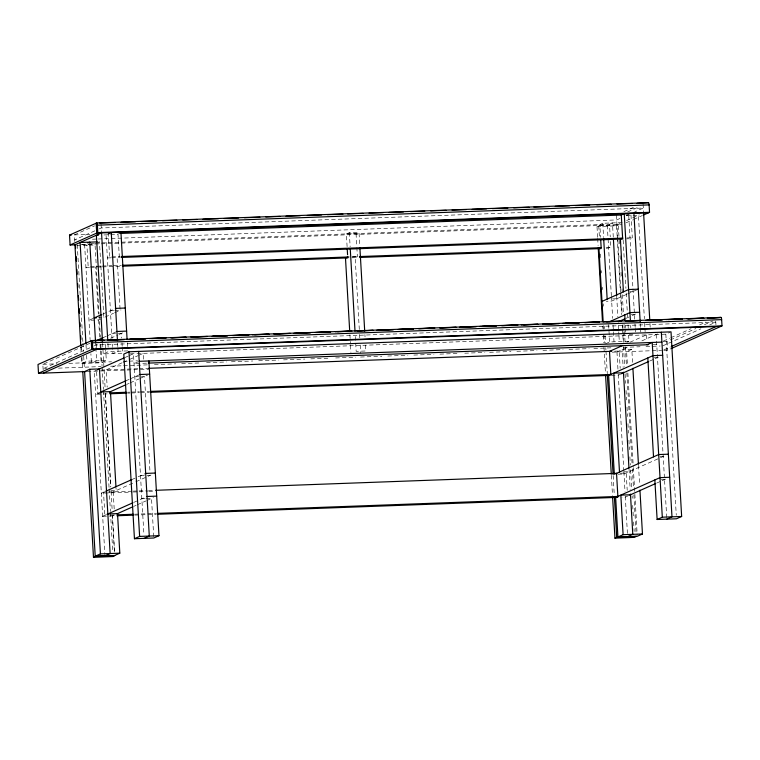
<?xml version="1.0" encoding="UTF-8"?>
<svg xmlns="http://www.w3.org/2000/svg" width="760" height="760" viewBox="0 0 760 760"><rect width="100%" height="100%" fill="white"/><g stroke="black" fill="none" stroke-linecap="round" stroke-linejoin="round"><path stroke-width="0.57" stroke-dasharray="3.8 2.85" d="M597.616 237.272L596.999 226.603L598.747 225.634L618.298 224.827L619.125 239.039M596.999 226.603L616.55 225.796L618.298 224.827M74.736 241.509L74.356 234.916L94.591 225.881M94.876 230.831L74.641 239.856L78.204 239.732M99.142 228.921L101.27 227.971L643.311 208.05L634.79 211.85M111.236 232.56L106.058 234.878L112.024 338.438M97.489 242.668L99.465 241.784L103.835 317.613M97.831 266.18L95.618 267.168L98.325 314.06M93.243 318.373L88.977 320.273L98.657 319.922L103.987 317.547M102.837 314.089L115.624 308.389M105.051 317.072L113.582 313.262M114.646 312.787L121.039 309.928M43.158 369.806L42.836 364.306L90.744 342.922M103.103 337.649L106.295 336.224M107.359 335.749L116.936 331.474M110.646 338.248L118.104 334.913M119.177 334.438L123.509 332.5M89.936 347.795L43.092 368.704L46.645 368.572M94.192 345.895L96.32 344.945L715.797 322.164L709.413 325.023M347.101 246.667L346.37 233.966L349.334 232.645L359.005 232.294L359.822 246.392M346.37 233.966L356.05 233.614L359.005 232.294M81.434 357.618L81.776 363.498L86.944 361.18L106.305 360.468L105.706 349.999M81.776 363.498L101.127 362.786L106.305 360.468M98.42 369.379L94.287 371.231L104.889 554.677M125.02 357.513L128.184 356.098M129.238 355.623L133.465 353.733L143.925 534.869M356.849 247.465L357.38 256.69L355.167 257.688L359.319 329.688M122.027 362.815L106.181 369.882L107.179 387.191M123.082 362.339L128.364 359.983M129.418 359.508L137.864 355.737M138.918 355.272L143.146 353.381L143.526 359.974M138.177 361.779L134.035 363.631L147.079 363.147M100.785 391.998L95.627 394.307L108.661 393.822M125.922 380.779L129.171 379.325M130.245 378.851L138.938 374.965M126.958 384.275L129.124 383.315M130.207 382.831L138.843 378.974M139.925 378.49L147.582 375.07M623.856 211.66L634.505 206.9M627.627 211.954L638.276 207.204M622.145 222.566L602.784 223.278L599.83 224.599L600.561 237.291M619.875 218.509L616.683 219.934L98.363 238.991M626.269 215.65L628.396 214.7M616.968 224.874L620.16 223.45M626.553 220.6L639.331 214.89M626.069 222.794L632.453 219.944M633.526 219.469L642.038 215.669M610.508 241.547L610.841 247.323L606.252 248.397M634.714 319.219L628.739 215.659L630.952 214.671L632.292 237.747L630.068 238.735L626.515 238.868M104.424 491.825L101.317 493.211L132.155 492.072M131.632 479.683L137.028 477.27M138.111 476.786L145.673 473.413M111.007 492.85L134.824 482.22M135.907 481.735L151.031 474.99M102.647 516.297L107.853 513.969M134.035 502.274L147.003 496.489M114.427 515.005L112.356 515.926L114.437 551.997M133.998 506.264L136.154 505.295M137.237 504.82L145.882 500.954M146.965 500.479L153.444 497.581M626.572 294.405L611.658 301.065L606.281 301.264M627.636 293.93L637.25 289.636M625.774 318.44L631.094 316.055M632.158 315.58L636.51 313.642M605.492 343.815L609.625 341.971L628.986 341.259L628.644 335.378M626.914 342.18L628.986 341.259M630.031 342.209L647.32 334.495M616.968 352.013L628.909 346.683M641.877 340.888L660.297 332.671M632.567 362.368L631.817 349.344L626.639 351.661L627.389 364.676M130.255 353.856L665.836 334.162L669.978 332.31M663.375 341.059L669.769 338.209M670.833 337.734L691.058 328.7M699.58 324.9L705.964 322.05M663.281 341.497L667.156 341.354L669.284 340.404M670.348 339.929L695.894 328.529M704.415 324.719L712.928 320.919M662.568 345.933L700.891 328.823M663.889 349.856L670.272 346.997M663.784 350.293L667.66 350.151L670.852 348.726M621.404 373.702L618.308 375.088L609.7 375.402M649.686 361.076L654.008 359.147M655.091 358.663L658.331 357.219M624.007 473.993L664.031 456.123M628.434 495.691L625.356 497.068L621.803 497.192M656.725 483.065L661.038 481.137M662.121 480.652L666.596 478.658M81.861 244.615L94.515 244.093M76.665 245.727L88.169 245.262M89.319 245.214L95.066 244.976L99.028 313.68M74.356 234.916L89.775 234.346M108.271 233.88L110.646 233.795M625.575 214.861L629.878 214.709M103.911 234.954L109.611 234.745M110.798 234.697L117.914 234.441M626.364 215.745L638.419 215.298L644.385 318.716M92.435 239.21L97.175 239.03M91.124 243.304L94.354 243.181M95.123 243.152L609.51 224.238L610.242 236.939M81.377 244.568L621.803 224.703M111.777 256.87L120.27 256.566M626.905 237.946L632.292 237.747M110.941 257.82L107.388 257.953L109.62 256.956L108.29 233.88M111.71 257.783L120.422 257.469M90.526 266.447L96.757 266.219M97.641 266.19L101.194 266.057M102.381 266.019L111.862 265.667M113.05 265.62L121.343 265.316M352.459 256.823L359.575 256.557M606.1 247.494L610.841 247.323M352.003 256.889L357.38 256.69M89.49 267.397L85.937 267.529L88.16 266.541L86.896 244.615M90.677 267.349L96.605 267.14M97.793 267.092L101.346 266.959M102.534 266.922L121.495 266.219M351.937 257.801L358.54 257.507M110.447 310.697L113.677 310.574M114.751 310.536L120.127 310.337L117.087 257.592L119.301 256.595L117.971 233.519M629.888 291.602L633.108 291.488M98.458 317.813L101.688 317.69M612.531 298.908L616.835 298.747M111.758 333.783L121.438 333.422L121.705 338.077M631.218 314.688L634.438 314.564M127.756 350.892L108.395 351.604L103.218 353.923L122.578 353.21L122.246 347.387M629.128 334.58L634.505 334.381M42.836 364.306L57.057 363.784M68.894 363.356L111.539 361.788M123.386 361.351L128.117 361.171M129.305 361.133L137.598 360.829M653.163 344.546L656.716 344.413M58.491 368.144L101.127 366.577M110.609 366.225L122.455 365.788M123.633 365.75L147.326 364.876M154.432 364.61L175.75 363.831M181.678 363.613L200.63 362.919M206.549 362.7L226.689 361.959M231.42 361.779L252.748 361M258.666 360.781L278.797 360.041M283.537 359.869L304.855 359.081M310.783 358.863L329.735 358.169M335.654 357.95L355.794 357.209M360.525 357.038L381.852 356.25M387.771 356.031L407.911 355.291M413.829 355.072L433.969 354.341M439.888 354.122L458.84 353.419M464.759 353.2L484.899 352.459M489.639 352.288L510.957 351.51M516.876 351.291L537.016 350.55M542.934 350.331L563.075 349.591M568.993 349.372L589.133 348.631M593.864 348.46L612.817 347.757M623.475 347.367L640.062 346.76M645.981 346.541L660.202 346.019M631.817 349.344L622.136 349.704L623.162 367.46M100.804 370.082L137.997 368.714M139.175 368.666L148.656 368.315M614.45 351.196L619.191 351.015L620.179 368.334M87.172 371.488L148.761 369.227M612.227 352.184L650.978 350.759M652.156 350.721L661.637 350.369M134.805 376.808L144.486 376.456L149.986 471.827M654.274 357.713L657.495 357.589M100.215 393.224L97.831 393.319L96.51 370.234M127.471 392.226L129.846 392.141M131.024 392.094L139.327 391.79M140.505 391.742L148.808 391.438M127.623 393.129L129.998 393.043M131.176 392.996L139.479 392.692M140.657 392.644L148.96 392.34M140.514 475.722L150.185 475.361M659.975 456.617L663.204 456.494M110.789 490.751L116.175 490.551L116.033 488.195M623.798 471.884L629.175 471.684M131.983 491.178L103.531 492.223L104.861 515.299M133.161 491.131L137.902 490.96M139.089 490.922L147.383 490.608M148.57 490.57L154.498 490.352M620.293 473.224L626.211 473.005L627.209 490.314M133.342 492.024L138.082 491.853M139.27 491.806L147.564 491.501M148.751 491.464L154.679 491.245M618.098 474.202L624.026 473.983M141.844 498.797L145.065 498.674M146.138 498.636L151.516 498.436L153.739 536.836M661.295 479.702L664.525 479.579M110.238 515.109L115.529 514.909M134.491 514.216L155.828 513.428M102.676 516.278L108.604 516.059M109.126 516.04L115.71 515.803M134.672 515.109L156.009 514.32M715.739 321.072L716.053 326.562M667.156 341.354L667.66 350.151M665.836 334.162L676.276 515.232M656.156 334.514L662.995 452.969M663.053 454.052L666.739 517.978M643.083 204.089L643.596 212.99M649.961 323.456L650.303 329.327M646.475 334.913L646.845 341.487M644.651 323.418L644.85 326.942M644.926 328.111L645.126 331.635M640.281 323.808L640.49 327.38M640.556 328.51L640.756 332.034M634.97 323.769L635.179 327.36M635.246 328.472L635.445 332.015M630.676 325.413L630.809 327.74M638.505 465.329L639.597 484.262M623.162 240.198L625.936 288.373M626.211 293.075L627.294 311.875M627.361 313.053L627.703 318.924M628.035 324.805L628.244 328.329M625.366 325.394L625.499 327.721M625.565 328.88L625.765 332.376M627.874 372.96L633.26 466.459M633.327 467.637L637.222 535.097M619.191 240.226L619.39 243.78M620.075 255.626L620.35 260.366M621.034 272.213L621.309 276.953M621.994 288.8L622.26 293.541M622.326 294.719L623.428 313.671M624.036 324.339L624.378 330.258M624.444 331.445L625.062 342.104M625.337 346.845L626.43 365.798M626.838 372.903L632.101 464.123M632.367 468.863L633.46 487.815M633.878 494.921L636.196 535.202M616.398 214.985L617.785 238.982M617.851 240.15L620.967 294.205M621.034 295.383L622.117 314.184M622.725 324.767L623.067 330.638M623.133 331.816L623.808 343.567M616.55 225.796L617.167 236.464M617.234 237.642L620.378 292.135M620.445 293.322L621.68 314.649M622.288 325.308L622.431 327.674M622.497 328.861L623.247 341.895M623.523 346.636L624.682 366.766M625.091 373.882L625.642 383.353M626.05 390.459L626.591 399.94M627 407.046L627.551 416.527M627.959 423.633L628.51 433.105M628.919 440.22L629.461 449.692M629.869 456.798L630.353 465.091M630.619 469.832L631.712 488.784M632.13 495.89L632.263 498.265M632.672 505.372L633.289 516.031M633.631 521.958L634.172 531.43M629.033 469.233L630.192 489.354M613.282 237.139L612.465 222.927L607.288 225.236L608.019 237.927M616.702 296.381L617.88 316.93M618.355 325.156L618.906 334.628M618.972 335.74L619.305 341.61M616.977 352.013L617.984 369.769M618.26 374.499L623.798 470.459M623.875 471.637L625.014 491.663M625.29 496.403L627.542 535.477M608.086 239.077L611.353 295.745M611.392 296.372L612.655 318.373M613.044 325.118L613.994 341.591M602.784 223.278L603.601 237.5M608.617 324.51L609.625 341.971M598.747 225.634L599.431 237.481M600.39 254.068L600.59 257.621M601.35 270.655L601.483 273.02M602.3 287.233L602.442 289.608M603.26 303.82L603.392 306.185M604.561 326.325L604.694 328.7M605.102 335.806L605.511 342.912M605.786 347.652L605.919 350.018M605.986 351.205L607.288 373.711M613.158 475.589L614.251 494.542M603.383 325.66L603.582 329.147M603.915 334.97L604.39 343.111M597.683 238.45L598.091 245.556M602.737 326.116L602.88 328.481M603.288 335.587L603.697 342.703M603.972 347.434L605.473 373.502M611.344 475.38L612.512 495.52M364.904 334.533L365.037 336.88M365.512 345.106L365.854 350.987L356.174 351.338L355.224 334.885M356.05 233.614L356.782 246.306M359.584 334.409L359.793 337.944M360.202 345.03L360.677 353.295M349.334 232.645L350.141 246.753M349.913 334.761L350.455 344.204M350.522 345.382L350.93 352.469M127.291 342.75L127.623 348.565M121.98 342.731L122.18 346.227M117.6 343.026L117.809 346.598M117.876 347.728L118.076 351.253L112.898 353.562L112.565 347.69M112.356 344.166L112.499 346.579M101.042 224.019L101.555 232.921M107.92 343.377L108.262 349.258M105.364 344.185L105.63 348.84M113.212 491.872L114.209 509.181M102.609 343.339L105.146 388.522M105.421 393.262L110.817 486.846M111.093 491.587L112.186 510.539M112.461 515.28L114.57 552.007M105.298 393.946L110.665 486.97M99.094 314.868L100.396 337.373M100.804 344.479L102.03 365.807M102.106 366.985L103.398 389.5M103.464 390.678L109.069 487.825M109.136 489.003L110.438 511.518M110.504 512.696L112.755 551.788M98.657 319.922L99.655 337.231M100.054 344.166L101.127 362.786M96.263 343.843L96.51 348.241M95.484 341.05L96.624 360.829L91.447 363.137L90.905 353.733M84.607 244.454L90.098 339.635M85.994 344.736L86.336 350.607M86.611 355.309L86.944 361.18M77.263 244.805L82.868 341.943M82.935 343.13L83.41 351.424M83.686 356.165L84.436 369.189M81.32 346.474L81.662 352.393M81.938 357.133L82.688 370.167M80.826 347.044L81.159 352.916"/><path stroke-width="1.14" d="M93.48 557.336L95.228 556.367L114.779 555.56L113.031 556.529L93.48 557.336L82.754 371.345M614.963 538.165L616.711 537.197L636.262 536.389L634.514 537.358L614.963 538.165L612.645 497.885M107.721 339.853L101.555 232.921L74.927 244.805L70.091 244.986L69.521 235.096L96.701 222.956L648.413 202.673A2.489 0.57 87.9 0 1 649.116 204.896L649.543 212.315L643.112 215.194M70.091 244.986L97.822 232.598L649.543 212.315M87.809 243.019L89.784 242.136L95.475 340.851M118.959 233.082L120.925 232.199L127.082 339.264M94.306 317.898L101.764 314.573M671.916 348.251L722 325.888L721.639 319.637A2.489 0.57 87.9 0 0 720.945 317.404L91.76 340.537L38 364.486L38.504 373.284L85.984 371.535M95.636 340.974L103.103 337.649M38.504 373.284L92.815 349.02L722 325.888M43.349 373.103L96.577 349.344M104.927 555.855L110.133 553.536L99.455 368.923L89.775 369.274L84.607 371.583L95.228 556.367M654.844 479.94L657.125 519.498L676.486 518.785L681.653 516.477L671.014 331.854L128.972 351.776L123.794 354.094L134.444 538.716L153.805 538.004L158.973 535.695L148.893 360.962M347.7 257.051L345.486 258.039L349.704 331.217M97.555 369.769L123.966 357.979M101.07 391.875L125.922 380.779M109.668 391.998L125.884 384.759M648.413 202.673L637.089 203.319M105.697 491.264L131.632 479.683M107.027 514.339L132.962 502.759M116.707 513.978L132.915 506.749M601.977 301.416L628.606 289.531L638.286 289.18M609.7 321.641L629.936 312.607L639.616 312.255M618.317 321.765L624.701 318.915M119.804 553.175L100.424 553.897L95.247 556.216L114.636 555.484L119.804 553.175L117.524 513.617L107.853 513.969M134.444 538.716L139.621 536.408L158.973 535.695M144.125 538.356L149.292 536.047L138.652 351.424M622.468 345.591L609.501 351.376L610.831 374.462M647.035 344.764L652.213 342.456L662.302 517.189L657.125 519.498M720.945 317.404L709.726 318.05M671.336 346.522L716.053 326.562M621.404 373.702L648.603 361.56M615.362 473.888L658.683 454.546L668.363 454.195M629.707 495.121L655.642 483.541M669.693 477.27L660.012 477.631L615.647 497.429L617.928 536.997L623.105 534.688L642.466 533.976L639.939 490.181M627.608 536.636L632.785 534.327L630.467 494.086M666.805 519.146L671.982 516.828L661.333 332.205M642.466 533.976L637.288 536.284L617.928 536.997M99.703 223.079L115.216 222.509M121.058 222.291L135.375 221.768M141.227 221.549L156.731 220.98M162.583 220.761L176.89 220.238M182.761 220.02L197.059 219.498M202.929 219.279L218.405 218.709M224.285 218.5L238.564 217.968M244.454 217.749L259.92 217.189M265.81 216.97L280.079 216.448M285.978 216.23L300.248 215.707M307.334 215.441L321.594 214.918M327.512 214.7L342.94 214.13M347.681 213.959L363.109 213.389M369.037 213.17L383.277 212.648M389.205 212.429L403.446 211.907M410.552 211.65L424.802 211.128M430.711 210.909L446.158 210.339M452.067 210.121L466.327 209.598M472.226 209.38L486.495 208.857M492.394 208.639L507.861 208.069M513.741 207.85L529.159 207.29M533.9 207.109L549.385 206.539M555.256 206.331L569.553 205.798M575.415 205.589L589.722 205.057M596.761 204.801L611.078 204.278M616.93 204.06L632.434 203.49M96.701 222.956A2.489 0.57 87.9 0 1 97.394 225.188L649.116 204.896M648.432 212.809L96.71 233.101L96.14 223.202M69.521 235.096L71.459 235.02M120.127 233.443L621.471 215.013M98.524 235.153L96.377 235.23L102.477 340.993M97.308 241.861L80.104 242.497L85.927 343.558M121.457 256.528L622.801 238.098M121.609 257.431L622.962 239.001M122.531 265.278L348.906 256.947M359.575 256.557L601.359 247.665M122.683 266.18L347.871 257.897M359.727 257.459L601.093 248.587M115.624 308.389L125.305 308.028M94.154 317.965L96.302 317.889M116.936 331.474L126.635 331.103M103.179 340.29L91.228 340.727L91.741 349.514M107.92 340.109L124.498 339.501M129.238 339.33L145.816 338.722M149.368 338.589L165.956 337.981M170.696 337.801L186.086 337.24M190.826 337.06L207.413 336.452M212.144 336.281L227.544 335.711M232.284 335.54L248.862 334.932M252.424 334.799L269.002 334.191M273.742 334.01L290.32 333.402M293.873 333.279L310.46 332.661M315.2 332.49L330.591 331.92M335.331 331.749L351.918 331.141L337.659 331.731M356.649 330.97L373.236 330.353L357.808 330.99M376.789 330.229L393.366 329.622M398.107 329.441L413.506 328.88M418.247 328.7L434.824 328.092L419.425 328.719M439.565 327.921L456.152 327.313M459.705 327.18L476.283 326.572M479.835 326.439L496.422 325.831M501.153 325.651L517.74 325.042M521.293 324.909L537.871 324.301M542.611 324.13L559.198 323.522M562.751 323.389L579.329 322.781M584.069 322.601L599.469 322.041M604.209 321.869L620.787 321.252M625.528 321.081L640.927 320.511M645.658 320.34L662.245 319.732M665.798 319.599L682.375 318.991M687.116 318.82L703.703 318.212M707.256 318.079L720.385 317.594M91.2 340.784L104.234 340.309M110.162 340.091L124.383 339.568M130.302 339.349L145.711 338.789M151.63 338.57L165.851 338.048M171.779 337.829L185.991 337.307M193.107 337.041L207.318 336.519M213.246 336.3L227.468 335.777M233.386 335.559L248.795 334.998M254.723 334.78L268.935 334.257M274.863 334.039L290.263 333.469M296.191 333.25L310.412 332.728M316.331 332.51L330.552 331.987M379.135 330.201L393.357 329.678M399.276 329.46L413.497 328.938M440.752 327.94L456.152 327.37M460.892 327.199L476.301 326.629M482.22 326.41L496.442 325.888M502.369 325.669L517.769 325.109M523.697 324.89L537.909 324.368M543.837 324.149L559.236 323.579M565.164 323.361L579.386 322.838M585.304 322.62L599.526 322.097M606.642 321.841L620.853 321.319M626.781 321.1L641.003 320.577M646.922 320.359L662.331 319.789M668.249 319.57L682.47 319.048M688.399 318.829L703.798 318.269M100.861 340.851L103.018 340.765M91.76 340.537A2.489 0.57 87.9 0 1 92.454 342.769L721.639 319.637M91.703 349.514L720.889 326.382M139.213 361.313L661.894 342.104M148.257 363.109L648.422 344.717M148.656 368.315L611.658 351.3M139.973 374.509L149.654 374.148M662.663 355.281L652.973 355.642L608.627 375.44L614.327 474.354M100.785 391.998L110.466 391.637L115.966 487.017M623.466 372.78L613.795 373.141L619.495 472.045M109.697 392.882L126.284 392.264M149.986 391.4L611.04 374.442M109.848 393.784L126.435 393.167M150.148 392.302L610.005 375.392M145.673 473.413L155.353 473.052M155.686 490.304L616.731 473.356M147.003 496.489L156.693 496.128M630.505 494.769L620.825 495.121L623.105 534.688M117.904 514.824L133.314 514.254M157.016 513.389L618.061 496.432M116.897 515.755L133.484 515.147M157.196 514.273L617.804 497.353M662.302 517.189L681.653 516.477M643.596 212.99L649.762 319.931M647.814 357.95L653.524 456.855M633.916 213.351L640.158 321.565M630.41 320.758L624.236 213.702L621.281 215.023L622.611 238.098L620.388 239.096L623.428 291.84M632.909 368.286L638.438 464.151M624.758 314.916L625.1 320.739M623.438 372.191L628.966 468.16M613.415 239.371L616.664 295.783M603.678 238.678L607.154 299.108M616.54 473.366L617.87 496.442M600.694 239.6L601.16 247.674L598.937 248.662L603.183 322.192M607.354 374.898L613.092 474.411M614.394 496.917L616.711 537.197M598.234 247.931L602.471 321.375M605.539 374.69L611.278 474.192M359.888 247.57L364.705 331.008M350.274 249.099L355.024 331.36M347.234 248.966L347.567 254.742M128.972 351.776L139.621 536.408M111.254 232.56L117.468 340.68M97.394 225.188L97.822 232.598M92.454 342.769L92.815 349.02M89.775 369.274L100.424 553.897M75.515 245.774L75.658 248.149M76.133 256.443L76.409 261.183M76.883 269.467L77.159 274.208M77.701 283.689L77.909 287.242M78.385 295.535L78.66 300.276M79.135 308.56L79.41 313.3M79.962 322.781L80.161 326.334M80.712 335.806L80.912 339.368M74.927 244.805L80.76 345.866"/></g></svg>
